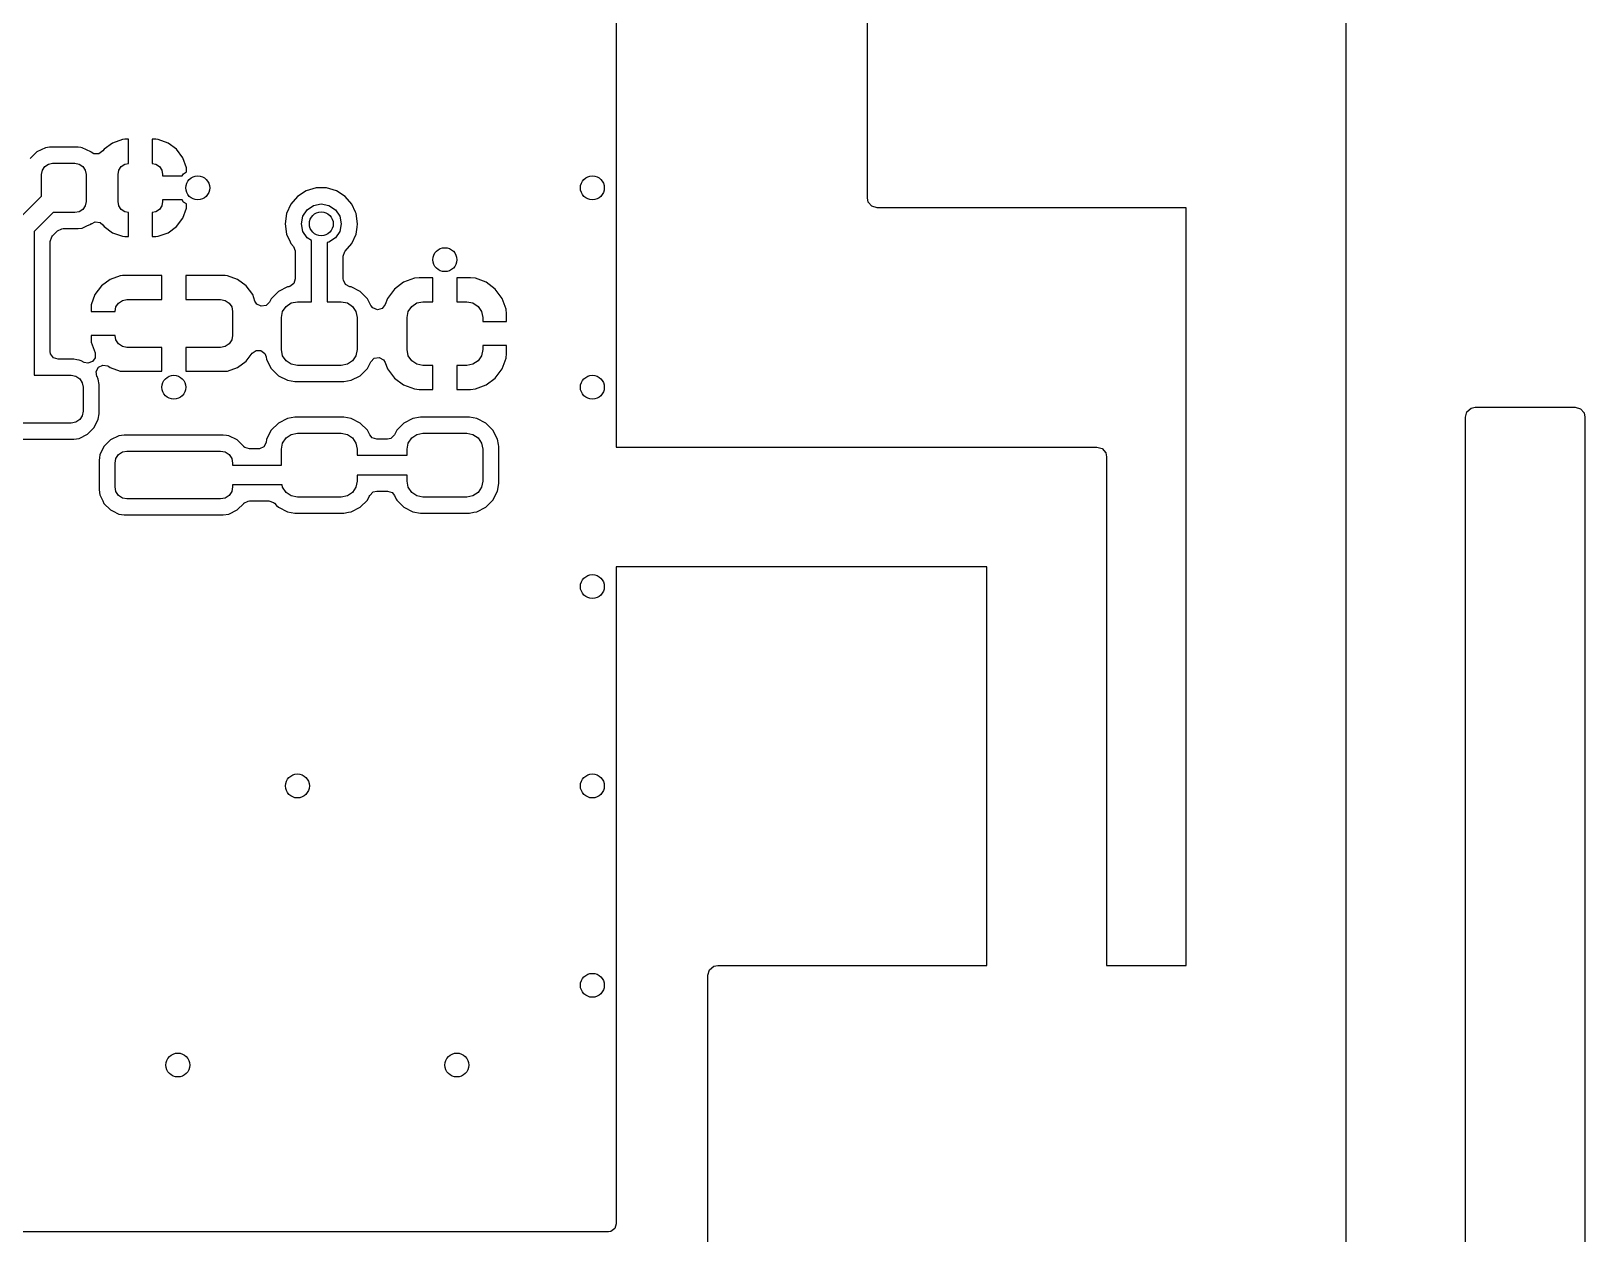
# Model space of a CAD drawing. Extents: x 100.3 to 197.2, y -144.7 to -85.3.
# Drawn here: x 177.66 to 197.15, y -115.62 to -100.53 of the extents above; entities that cross this region are included whole.
import ezdxf

# ---------------------------------------------------------------- set-up
doc = ezdxf.new("R2010")
doc.units = 0
doc.layers.add('BLACK', color=7, linetype='CONTINUOUS')

msp = doc.modelspace()

# ---------------------------------------------------------------- linework, layer by layer
at = {"layer": 'BLACK', "linetype": 'CONTINUOUS'}
for p, q in [((188.15, -102.626), (188.15, -86.874)), ((194.15, -86.874), (194.15, -116.626)), ((185, -88.0023), (185, -105.75)), ((178.807, -101.893), (178.682, -101.937)), ((178.837, -101.89), (178.807, -101.893)), ((178.807, -101.893), (178.807, -101.893)), ((178.88, -101.89), (178.837, -101.89)), ((178.88, -102.192), (178.88, -101.89)), ((178.88, -101.89), (178.88, -101.89)), ((179.223, -101.89), (179.18, -101.89)), ((179.18, -101.89), (179.18, -102.192)), ((179.253, -101.893), (179.223, -101.89)), ((179.378, -101.937), (179.253, -101.893)), ((177.732, -102.047), (177.647, -102.132)), ((177.841, -101.996), (177.732, -102.047)), ((177.89, -101.99), (177.841, -101.996)), ((177.841, -101.996), (177.841, -101.996)), ((178.25, -101.989), (177.89, -101.989)), ((177.89, -101.989), (177.89, -101.99)), ((178.283, -101.994), (178.25, -101.989)), ((178.25, -101.989), (178.25, -101.989)), ((178.299, -101.996), (178.283, -101.994)), ((178.408, -102.047), (178.299, -101.996)), ((178.299, -101.996), (178.299, -101.996)), ((178.41, -102.048), (178.408, -102.047)), ((178.408, -102.047), (178.408, -102.047)), ((178.408, -102.047), (178.408, -102.047)), ((178.415, -102.051), (178.41, -102.048)), ((178.415, -102.052), (178.415, -102.051)), ((178.448, -102.072), (178.415, -102.052)), ((178.415, -102.052), (178.415, -102.052)), ((178.51, -102.073), (178.448, -102.072)), ((178.559, -102.037), (178.51, -102.073)), ((178.575, -102.015), (178.559, -102.037)), ((178.682, -101.937), (178.575, -102.015)), ((178.575, -102.015), (178.575, -102.015)), ((179.485, -102.015), (179.378, -101.937)), ((179.563, -102.122), (179.485, -102.015)), ((179.485, -102.015), (179.485, -102.015)), ((179.607, -102.247), (179.563, -102.122)), ((177.79, -102.33), (177.801, -102.276)), ((177.801, -102.276), (177.831, -102.231)), ((177.831, -102.231), (177.876, -102.201)), ((177.876, -102.201), (177.93, -102.19)), ((177.93, -102.19), (178.21, -102.19)), ((178.21, -102.19), (178.264, -102.201)), ((178.264, -102.201), (178.309, -102.231)), ((178.309, -102.231), (178.339, -102.276)), ((178.339, -102.276), (178.35, -102.33)), ((178.75, -102.33), (178.761, -102.276)), ((178.761, -102.276), (178.791, -102.231)), ((178.791, -102.231), (178.836, -102.201)), ((178.836, -102.201), (178.88, -102.192)), ((179.18, -102.192), (179.224, -102.201)), ((179.224, -102.201), (179.269, -102.231)), ((179.269, -102.231), (179.299, -102.276)), ((179.299, -102.276), (179.31, -102.33)), ((179.555, -102.35), (179.573, -102.323)), ((179.573, -102.323), (179.61, -102.299)), ((179.61, -102.277), (179.607, -102.247)), ((179.607, -102.247), (179.607, -102.247)), ((179.61, -102.299), (179.61, -102.277)), ((177.79, -102.603), (177.79, -102.33)), ((178.35, -102.33), (178.35, -102.67)), ((178.75, -102.67), (178.75, -102.33)), ((179.31, -102.33), (179.31, -102.35)), ((179.31, -102.35), (179.555, -102.35)), ((181.235, -102.499), (181.111, -102.536)), ((181.365, -102.499), (181.235, -102.499)), ((181.235, -102.499), (181.235, -102.499)), ((181.489, -102.536), (181.365, -102.499)), ((181.365, -102.499), (181.365, -102.499)), ((177.487, -102.907), (177.79, -102.603)), ((178.35, -102.67), (178.339, -102.724)), ((178.761, -102.724), (178.75, -102.67)), ((179.31, -102.67), (179.299, -102.724)), ((179.555, -102.65), (179.31, -102.65)), ((179.31, -102.65), (179.31, -102.67)), ((179.573, -102.677), (179.555, -102.65)), ((179.61, -102.701), (179.573, -102.677)), ((179.61, -102.723), (179.61, -102.701)), ((180.917, -102.704), (180.863, -102.822)), ((181.002, -102.606), (180.917, -102.704)), ((181.111, -102.536), (181.002, -102.606)), ((181.111, -102.536), (181.111, -102.536)), ((181.204, -102.719), (181.3, -102.7)), ((181.3, -102.7), (181.396, -102.719)), ((181.598, -102.606), (181.489, -102.536)), ((181.489, -102.536), (181.489, -102.536)), ((181.489, -102.536), (181.489, -102.536)), ((181.489, -102.536), (181.489, -102.536)), ((181.683, -102.704), (181.598, -102.606)), ((181.598, -102.606), (181.598, -102.606)), ((181.598, -102.606), (181.598, -102.606)), ((181.729, -102.804), (181.683, -102.704)), ((188.161, -102.678), (188.15, -102.626)), ((188.207, -102.73), (188.161, -102.678)), ((177.937, -102.81), (177.7, -103.047)), ((178.21, -102.81), (177.937, -102.81)), ((178.264, -102.799), (178.21, -102.81)), ((178.309, -102.769), (178.264, -102.799)), ((178.339, -102.724), (178.309, -102.769)), ((178.791, -102.769), (178.761, -102.724)), ((178.836, -102.799), (178.791, -102.769)), ((178.88, -102.808), (178.836, -102.799)), ((178.88, -103.11), (178.88, -102.808)), ((179.224, -102.799), (179.18, -102.808)), ((179.18, -102.808), (179.18, -103.11)), ((179.269, -102.769), (179.224, -102.799)), ((179.299, -102.724), (179.269, -102.769)), ((179.485, -102.985), (179.563, -102.878)), ((179.563, -102.878), (179.607, -102.753)), ((179.607, -102.753), (179.61, -102.723)), ((180.863, -102.822), (180.845, -102.95)), ((181.05, -102.95), (181.069, -102.854)), ((181.069, -102.854), (181.123, -102.773)), ((181.123, -102.773), (181.204, -102.719)), ((181.396, -102.719), (181.477, -102.773)), ((181.477, -102.773), (181.531, -102.854)), ((181.531, -102.854), (181.55, -102.95)), ((181.737, -102.822), (181.729, -102.804)), ((181.755, -102.95), (181.737, -102.822)), ((188.274, -102.75), (188.207, -102.73)), ((192.15, -102.75), (188.274, -102.75)), ((192.15, -112.25), (192.15, -102.75)), ((177.7, -103.047), (177.7, -104.85)), ((177.919, -103.113), (177.929, -103.101)), ((177.929, -103.101), (177.991, -103.039)), ((177.991, -103.039), (178.045, -103.012)), ((178.045, -103.012), (178.061, -103.01)), ((178.061, -103.01), (178.25, -103.01)), ((178.25, -103.01), (178.299, -103.004)), ((178.25, -103.01), (178.25, -103.01)), ((178.299, -103.004), (178.36, -102.976)), ((178.299, -103.004), (178.299, -103.004)), ((178.36, -102.976), (178.408, -102.953)), ((178.408, -102.953), (178.41, -102.952)), ((178.41, -102.952), (178.412, -102.951)), ((178.412, -102.951), (178.415, -102.948)), ((178.415, -102.948), (178.416, -102.949)), ((178.416, -102.949), (178.464, -102.924)), ((178.464, -102.924), (178.525, -102.934)), ((178.525, -102.934), (178.559, -102.963)), ((178.559, -102.963), (178.575, -102.985)), ((178.575, -102.985), (178.575, -102.985)), ((178.575, -102.985), (178.682, -103.063)), ((178.682, -103.063), (178.807, -103.107)), ((179.253, -103.107), (179.378, -103.063)), ((179.378, -103.063), (179.485, -102.985)), ((179.485, -102.985), (179.485, -102.985)), ((180.845, -102.95), (180.845, -102.95)), ((180.845, -102.95), (180.863, -103.078)), ((180.863, -103.078), (180.909, -103.178)), ((181.069, -103.046), (181.05, -102.95)), ((181.123, -103.127), (181.069, -103.046)), ((181.531, -103.046), (181.477, -103.127)), ((181.55, -102.95), (181.531, -103.046)), ((181.683, -103.196), (181.737, -103.078)), ((181.737, -103.078), (181.749, -102.991)), ((181.749, -102.991), (181.755, -102.95)), ((181.755, -102.95), (181.755, -102.95)), ((177.9, -103.171), (177.919, -103.113)), ((177.9, -104.05), (177.9, -103.171)), ((178.807, -103.107), (178.837, -103.11)), ((178.837, -103.11), (178.88, -103.11)), ((178.88, -103.11), (178.88, -103.11)), ((179.18, -103.11), (179.223, -103.11)), ((179.18, -103.11), (179.18, -103.11)), ((179.223, -103.11), (179.253, -103.107)), ((179.253, -103.107), (179.253, -103.107)), ((180.909, -103.178), (180.917, -103.196)), ((180.917, -103.196), (180.95, -103.234)), ((180.95, -103.234), (180.974, -103.291)), ((180.974, -103.291), (180.974, -103.299)), ((180.974, -103.299), (180.974, -103.641)), ((181.175, -103.161), (181.123, -103.127)), ((181.175, -103.927), (181.175, -103.161)), ((181.396, -103.181), (181.375, -103.185)), ((181.375, -103.185), (181.375, -103.927)), ((181.477, -103.127), (181.396, -103.181)), ((181.576, -103.357), (181.594, -103.299)), ((181.594, -103.299), (181.6, -103.292)), ((181.6, -103.292), (181.683, -103.196)), ((181.576, -103.641), (181.576, -103.357)), ((178.65, -103.648), (178.541, -103.728)), ((178.778, -103.603), (178.65, -103.648)), ((178.808, -103.6), (178.778, -103.603)), ((178.778, -103.603), (178.778, -103.603)), ((179.3, -103.6), (178.808, -103.6)), ((179.3, -103.9), (179.3, -103.6)), ((179.3, -103.6), (179.3, -103.6)), ((180.092, -103.6), (179.6, -103.6)), ((179.6, -103.6), (179.6, -103.6)), ((179.6, -103.6), (179.6, -103.9)), ((180.122, -103.603), (180.092, -103.6)), ((180.25, -103.648), (180.122, -103.603)), ((180.359, -103.728), (180.25, -103.648)), ((180.974, -103.641), (180.956, -103.699)), ((181.577, -103.656), (181.576, -103.641)), ((181.604, -103.711), (181.577, -103.656)), ((182.333, -103.684), (182.218, -103.77)), ((182.468, -103.633), (182.333, -103.684)), ((182.333, -103.684), (182.333, -103.684)), ((182.527, -103.627), (182.468, -103.633)), ((182.468, -103.633), (182.468, -103.633)), ((182.7, -103.627), (182.527, -103.627)), ((182.7, -103.927), (182.7, -103.627)), ((182.7, -103.627), (182.7, -103.627)), ((183.173, -103.627), (183, -103.627)), ((183, -103.627), (183, -103.927)), ((183.232, -103.633), (183.173, -103.627)), ((183.367, -103.684), (183.232, -103.633)), ((183.232, -103.633), (183.232, -103.633)), ((183.482, -103.77), (183.367, -103.684)), ((183.367, -103.684), (183.367, -103.684)), ((178.46, -103.837), (178.415, -103.965)), ((178.541, -103.728), (178.46, -103.837)), ((178.541, -103.728), (178.541, -103.728)), ((180.44, -103.837), (180.359, -103.728)), ((180.359, -103.728), (180.359, -103.728)), ((180.468, -103.919), (180.44, -103.837)), ((180.762, -103.799), (180.672, -103.889)), ((180.875, -103.741), (180.762, -103.799)), ((180.891, -103.739), (180.875, -103.741)), ((180.875, -103.741), (180.875, -103.741)), ((180.906, -103.735), (180.891, -103.739)), ((180.956, -103.699), (180.906, -103.735)), ((181.659, -103.739), (181.604, -103.711)), ((181.675, -103.741), (181.659, -103.739)), ((181.788, -103.799), (181.675, -103.741)), ((181.675, -103.741), (181.675, -103.741)), ((181.878, -103.889), (181.788, -103.799)), ((182.218, -103.77), (182.132, -103.885)), ((182.218, -103.77), (182.218, -103.77)), ((183.568, -103.885), (183.482, -103.77)), ((183.482, -103.77), (183.482, -103.77)), ((177.9, -104.55), (177.9, -104.05)), ((178.415, -103.965), (178.412, -103.996)), ((178.412, -103.996), (178.412, -104.05)), ((178.412, -104.05), (178.413, -104.05)), ((178.413, -104.05), (178.713, -104.05)), ((178.713, -104.05), (178.724, -103.993)), ((178.724, -103.993), (178.756, -103.944)), ((178.756, -103.944), (178.805, -103.911)), ((178.805, -103.911), (178.862, -103.9)), ((178.862, -103.9), (179.3, -103.9)), ((179.6, -103.9), (180.037, -103.9)), ((180.037, -103.9), (180.095, -103.911)), ((180.095, -103.911), (180.144, -103.944)), ((180.144, -103.944), (180.176, -103.993)), ((180.176, -103.993), (180.188, -104.05)), ((180.188, -104.05), (180.188, -104.35)), ((180.492, -103.957), (180.468, -103.919)), ((180.546, -103.984), (180.492, -103.957)), ((180.607, -103.975), (180.546, -103.984)), ((180.65, -103.931), (180.607, -103.975)), ((180.672, -103.889), (180.65, -103.931)), ((180.8, -104.127), (180.815, -104.05)), ((180.815, -104.05), (180.859, -103.986)), ((180.859, -103.986), (180.923, -103.942)), ((180.923, -103.942), (181, -103.927)), ((181, -103.927), (181.175, -103.927)), ((181.375, -103.927), (181.55, -103.927)), ((181.55, -103.927), (181.627, -103.942)), ((181.627, -103.942), (181.691, -103.986)), ((181.691, -103.986), (181.735, -104.05)), ((181.735, -104.05), (181.75, -104.127)), ((181.921, -103.974), (181.878, -103.889)), ((181.948, -104.006), (181.921, -103.974)), ((182.005, -104.028), (181.948, -104.006)), ((182.064, -104.011), (182.005, -104.028)), ((182.102, -103.963), (182.064, -104.011)), ((182.132, -103.885), (182.102, -103.963)), ((182.375, -104.127), (182.39, -104.05)), ((182.39, -104.05), (182.434, -103.986)), ((182.434, -103.986), (182.498, -103.942)), ((182.498, -103.942), (182.575, -103.927)), ((182.575, -103.927), (182.7, -103.927)), ((183, -103.927), (183.125, -103.927)), ((183.125, -103.927), (183.202, -103.942)), ((183.202, -103.942), (183.266, -103.986)), ((183.266, -103.986), (183.31, -104.05)), ((183.31, -104.05), (183.325, -104.127)), ((183.619, -104.02), (183.568, -103.885)), ((183.568, -103.885), (183.568, -103.885)), ((183.625, -104.079), (183.619, -104.02)), ((183.619, -104.02), (183.619, -104.02)), ((183.625, -104.177), (183.625, -104.079)), ((180.8, -104.527), (180.8, -104.127)), ((181.75, -104.127), (181.75, -104.527)), ((182.375, -104.527), (182.375, -104.127)), ((183.325, -104.127), (183.325, -104.177)), ((183.325, -104.177), (183.625, -104.177)), ((183.625, -104.177), (183.625, -104.177)), ((178.713, -104.35), (178.413, -104.35)), ((178.413, -104.35), (178.413, -104.35)), ((178.413, -104.35), (178.413, -104.404)), ((178.413, -104.404), (178.415, -104.435)), ((178.415, -104.435), (178.415, -104.435)), ((178.415, -104.435), (178.462, -104.568)), ((178.724, -104.407), (178.713, -104.35)), ((178.756, -104.456), (178.724, -104.407)), ((178.805, -104.489), (178.756, -104.456)), ((180.144, -104.456), (180.095, -104.489)), ((180.176, -104.407), (180.144, -104.456)), ((180.188, -104.35), (180.176, -104.407)), ((177.905, -104.581), (177.9, -104.55)), ((177.941, -104.631), (177.905, -104.581)), ((177.999, -104.649), (177.941, -104.631)), ((178.196, -104.649), (177.999, -104.649)), ((178.235, -104.655), (178.196, -104.649)), ((178.196, -104.649), (178.196, -104.649)), ((178.264, -104.659), (178.235, -104.655)), ((178.286, -104.67), (178.264, -104.659)), ((178.463, -104.629), (178.428, -104.679)), ((178.462, -104.568), (178.463, -104.629)), ((178.862, -104.5), (178.805, -104.489)), ((179.3, -104.5), (178.862, -104.5)), ((179.3, -104.8), (179.3, -104.5)), ((180.037, -104.5), (179.6, -104.5)), ((179.6, -104.5), (179.6, -104.8)), ((180.095, -104.489), (180.037, -104.5)), ((180.359, -104.672), (180.431, -104.574)), ((180.431, -104.574), (180.481, -104.539)), ((180.481, -104.539), (180.542, -104.539)), ((180.542, -104.539), (180.592, -104.575)), ((180.592, -104.575), (180.609, -104.617)), ((180.609, -104.617), (180.614, -104.652)), ((180.614, -104.652), (180.614, -104.652)), ((180.614, -104.652), (180.672, -104.765)), ((180.815, -104.604), (180.8, -104.527)), ((180.859, -104.668), (180.815, -104.604)), ((181.735, -104.604), (181.691, -104.668)), ((181.75, -104.527), (181.735, -104.604)), ((181.921, -104.68), (181.965, -104.637)), ((181.965, -104.637), (182.025, -104.627)), ((182.025, -104.627), (182.08, -104.655)), ((182.08, -104.655), (182.102, -104.691)), ((182.39, -104.604), (182.375, -104.527)), ((182.434, -104.668), (182.39, -104.604)), ((183.31, -104.604), (183.266, -104.668)), ((183.325, -104.527), (183.31, -104.604)), ((183.625, -104.477), (183.325, -104.477)), ((183.325, -104.477), (183.325, -104.527)), ((183.568, -104.769), (183.619, -104.634)), ((183.619, -104.634), (183.625, -104.575)), ((183.619, -104.634), (183.619, -104.634)), ((183.625, -104.575), (183.625, -104.477)), ((183.625, -104.477), (183.625, -104.477)), ((177.7, -104.85), (178.162, -104.85)), ((178.162, -104.85), (178.22, -104.861)), ((178.325, -104.689), (178.286, -104.67)), ((178.371, -104.699), (178.325, -104.689)), ((178.428, -104.679), (178.371, -104.699)), ((178.477, -104.803), (178.506, -104.749)), ((178.486, -104.864), (178.477, -104.803)), ((178.506, -104.749), (178.561, -104.722)), ((178.561, -104.722), (178.621, -104.733)), ((178.621, -104.733), (178.634, -104.74)), ((178.634, -104.74), (178.65, -104.752)), ((178.65, -104.752), (178.778, -104.797)), ((178.778, -104.797), (178.808, -104.8)), ((178.808, -104.8), (179.3, -104.8)), ((179.3, -104.8), (179.3, -104.8)), ((179.3, -104.8), (179.3, -104.8)), ((179.6, -104.8), (179.6, -104.8)), ((179.6, -104.8), (180.092, -104.8)), ((180.092, -104.8), (180.122, -104.797)), ((180.122, -104.797), (180.25, -104.752)), ((180.122, -104.797), (180.122, -104.797)), ((180.25, -104.752), (180.359, -104.672)), ((180.359, -104.672), (180.359, -104.672)), ((180.672, -104.765), (180.762, -104.855)), ((180.762, -104.855), (180.875, -104.913)), ((180.923, -104.712), (180.859, -104.668)), ((181, -104.727), (180.923, -104.712)), ((181.55, -104.727), (181, -104.727)), ((181.627, -104.712), (181.55, -104.727)), ((181.691, -104.668), (181.627, -104.712)), ((181.675, -104.913), (181.788, -104.855)), ((181.788, -104.855), (181.878, -104.765)), ((181.878, -104.765), (181.921, -104.68)), ((182.102, -104.691), (182.132, -104.769)), ((182.132, -104.769), (182.218, -104.884)), ((182.498, -104.712), (182.434, -104.668)), ((182.575, -104.727), (182.498, -104.712)), ((182.7, -104.727), (182.575, -104.727)), ((182.7, -105.027), (182.7, -104.727)), ((183.125, -104.727), (183, -104.727)), ((183, -104.727), (183, -105.027)), ((183.202, -104.712), (183.125, -104.727)), ((183.266, -104.668), (183.202, -104.712)), ((183.482, -104.884), (183.568, -104.769)), ((183.568, -104.769), (183.568, -104.769)), ((178.22, -104.861), (178.269, -104.894)), ((178.269, -104.894), (178.301, -104.943)), ((178.301, -104.943), (178.312, -105)), ((178.312, -105), (178.312, -105.3)), ((178.487, -104.865), (178.486, -104.864)), ((178.503, -104.899), (178.487, -104.865)), ((178.513, -104.967), (178.503, -104.899)), ((178.513, -105.333), (178.513, -104.967)), ((180.875, -104.913), (180.968, -104.927)), ((180.968, -104.927), (181.582, -104.927)), ((181.582, -104.927), (181.628, -104.92)), ((181.582, -104.927), (181.582, -104.927)), ((181.582, -104.927), (181.582, -104.927)), ((181.628, -104.92), (181.675, -104.913)), ((181.675, -104.913), (181.675, -104.913)), ((181.675, -104.913), (181.675, -104.913)), ((182.218, -104.884), (182.218, -104.884)), ((182.218, -104.884), (182.333, -104.97)), ((182.333, -104.97), (182.333, -104.97)), ((182.333, -104.97), (182.468, -105.021)), ((182.468, -105.021), (182.468, -105.021)), ((182.468, -105.021), (182.527, -105.027)), ((182.527, -105.027), (182.7, -105.027)), ((182.7, -105.027), (182.7, -105.027)), ((182.7, -105.027), (182.7, -105.027)), ((183, -105.027), (183.173, -105.027)), ((183, -105.027), (183, -105.027)), ((183.173, -105.027), (183.232, -105.021)), ((183.232, -105.021), (183.367, -104.97)), ((183.232, -105.021), (183.232, -105.021)), ((183.367, -104.97), (183.482, -104.884)), ((183.367, -104.97), (183.367, -104.97)), ((183.482, -104.884), (183.482, -104.884)), ((178.22, -105.439), (178.162, -105.45)), ((178.269, -105.406), (178.22, -105.439)), ((178.301, -105.357), (178.269, -105.406)), ((178.312, -105.3), (178.301, -105.357)), ((178.452, -105.506), (178.503, -105.401)), ((178.503, -105.401), (178.513, -105.333)), ((180.875, -105.391), (180.762, -105.449)), ((180.968, -105.377), (180.875, -105.391)), ((180.875, -105.391), (180.875, -105.391)), ((181.582, -105.376), (180.968, -105.376)), ((180.968, -105.376), (180.968, -105.377)), ((181.675, -105.391), (181.582, -105.376)), ((181.788, -105.449), (181.675, -105.391)), ((181.675, -105.391), (181.675, -105.391)), ((182.45, -105.391), (182.337, -105.449)), ((182.543, -105.377), (182.45, -105.391)), ((182.45, -105.391), (182.45, -105.391)), ((183.157, -105.376), (182.543, -105.376)), ((182.543, -105.376), (182.543, -105.377)), ((183.25, -105.391), (183.157, -105.376)), ((183.363, -105.449), (183.25, -105.391)), ((183.25, -105.391), (183.25, -105.391)), ((195.65, -105.374), (195.67, -105.307)), ((195.65, -142.75), (195.65, -105.374)), ((195.67, -105.307), (195.722, -105.261)), ((195.722, -105.261), (195.774, -105.25)), ((195.774, -105.25), (197.026, -105.25)), ((197.026, -105.25), (197.093, -105.27)), ((197.093, -105.27), (197.139, -105.322)), ((197.139, -105.322), (197.15, -105.374)), ((197.15, -105.374), (197.15, -144.126)), ((178.162, -105.45), (176.987, -105.45)), ((178.264, -105.641), (178.369, -105.589)), ((178.369, -105.589), (178.452, -105.506)), ((178.761, -105.609), (178.656, -105.661)), ((178.795, -105.604), (178.761, -105.609)), ((178.829, -105.599), (178.795, -105.604)), ((180.071, -105.599), (178.829, -105.599)), ((180.112, -105.605), (180.071, -105.599)), ((180.139, -105.609), (180.112, -105.605)), ((180.244, -105.661), (180.139, -105.609)), ((180.672, -105.539), (180.614, -105.652)), ((180.762, -105.449), (180.672, -105.539)), ((180.815, -105.7), (180.859, -105.636)), ((180.859, -105.636), (180.923, -105.592)), ((180.923, -105.592), (181, -105.577)), ((181, -105.577), (181.55, -105.577)), ((181.55, -105.577), (181.627, -105.592)), ((181.627, -105.592), (181.691, -105.636)), ((181.691, -105.636), (181.735, -105.7)), ((181.878, -105.539), (181.788, -105.449)), ((181.908, -105.597), (181.878, -105.539)), ((181.878, -105.539), (181.878, -105.539)), ((181.938, -105.633), (181.908, -105.597)), ((181.996, -105.651), (181.938, -105.633)), ((182.217, -105.597), (182.174, -105.641)), ((182.247, -105.539), (182.217, -105.597)), ((182.337, -105.449), (182.247, -105.539)), ((182.39, -105.7), (182.434, -105.636)), ((182.434, -105.636), (182.498, -105.592)), ((182.498, -105.592), (182.575, -105.577)), ((182.575, -105.577), (183.125, -105.577)), ((183.125, -105.577), (183.202, -105.592)), ((183.202, -105.592), (183.266, -105.636)), ((183.266, -105.636), (183.31, -105.7)), ((183.453, -105.539), (183.363, -105.449)), ((183.511, -105.652), (183.453, -105.539)), ((176.954, -105.65), (178.196, -105.65)), ((178.196, -105.65), (178.264, -105.641)), ((178.196, -105.65), (178.196, -105.65)), ((178.573, -105.744), (178.522, -105.849)), ((178.656, -105.661), (178.573, -105.744)), ((178.756, -105.844), (178.805, -105.811)), ((178.805, -105.811), (178.862, -105.8)), ((178.862, -105.8), (180.037, -105.8)), ((180.037, -105.8), (180.095, -105.811)), ((180.095, -105.811), (180.144, -105.844)), ((180.327, -105.744), (180.244, -105.661)), ((180.244, -105.661), (180.244, -105.661)), ((180.329, -105.746), (180.327, -105.744)), ((180.327, -105.744), (180.327, -105.744)), ((180.34, -105.756), (180.329, -105.746)), ((180.399, -105.774), (180.34, -105.756)), ((180.51, -105.774), (180.399, -105.774)), ((180.526, -105.773), (180.51, -105.774)), ((180.58, -105.746), (180.526, -105.773)), ((180.608, -105.691), (180.58, -105.746)), ((180.614, -105.652), (180.608, -105.691)), ((180.8, -105.777), (180.815, -105.7)), ((180.8, -105.975), (180.8, -105.777)), ((181.735, -105.7), (181.75, -105.777)), ((181.75, -105.777), (181.75, -105.852)), ((182.129, -105.651), (181.996, -105.651)), ((182.174, -105.641), (182.129, -105.651)), ((182.375, -105.777), (182.39, -105.7)), ((182.375, -105.852), (182.375, -105.777)), ((183.31, -105.7), (183.325, -105.777)), ((183.325, -105.777), (183.325, -106.177)), ((183.521, -105.718), (183.511, -105.652)), ((183.511, -105.652), (183.511, -105.652)), ((183.511, -105.652), (183.511, -105.652)), ((183.525, -105.745), (183.521, -105.718)), ((183.525, -106.209), (183.525, -105.745)), ((185, -105.75), (191.026, -105.75)), ((191.026, -105.75), (191.093, -105.77)), ((191.093, -105.77), (191.139, -105.822)), ((191.139, -105.822), (191.15, -105.874)), ((178.517, -105.881), (178.512, -105.917)), ((178.512, -105.917), (178.512, -106.283)), ((178.522, -105.849), (178.517, -105.881)), ((178.713, -105.95), (178.724, -105.893)), ((178.713, -106.25), (178.713, -105.95)), ((178.724, -105.893), (178.756, -105.844)), ((180.144, -105.844), (180.176, -105.893)), ((180.176, -105.893), (180.188, -105.95)), ((180.188, -105.95), (180.188, -105.975)), ((180.188, -105.975), (180.8, -105.975)), ((181.75, -105.852), (182.375, -105.852)), ((191.15, -105.874), (191.15, -112.25)), ((181.75, -106.177), (181.735, -106.254)), ((182.375, -106.102), (181.75, -106.102)), ((181.75, -106.102), (181.75, -106.177)), ((182.375, -106.177), (182.375, -106.102)), ((182.39, -106.254), (182.375, -106.177)), ((183.325, -106.177), (183.31, -106.254)), ((183.511, -106.302), (183.525, -106.209)), ((178.512, -106.283), (178.518, -106.321)), ((178.518, -106.321), (178.522, -106.351)), ((178.522, -106.351), (178.558, -106.425)), ((178.724, -106.307), (178.713, -106.25)), ((178.756, -106.356), (178.724, -106.307)), ((178.805, -106.389), (178.756, -106.356)), ((178.862, -106.4), (178.805, -106.389)), ((180.037, -106.4), (178.862, -106.4)), ((180.095, -106.389), (180.037, -106.4)), ((180.144, -106.356), (180.095, -106.389)), ((180.176, -106.307), (180.144, -106.356)), ((180.188, -106.25), (180.176, -106.307)), ((180.81, -106.225), (180.188, -106.225)), ((180.188, -106.225), (180.188, -106.25)), ((180.815, -106.254), (180.81, -106.225)), ((180.859, -106.318), (180.815, -106.254)), ((180.923, -106.362), (180.859, -106.318)), ((181, -106.377), (180.923, -106.362)), ((181.55, -106.377), (181, -106.377)), ((181.627, -106.362), (181.55, -106.377)), ((181.691, -106.318), (181.627, -106.362)), ((181.735, -106.254), (181.691, -106.318)), ((181.788, -106.505), (181.878, -106.415)), ((181.878, -106.415), (181.902, -106.368)), ((181.902, -106.368), (181.908, -106.357)), ((181.908, -106.357), (181.951, -106.313)), ((181.951, -106.313), (181.996, -106.302)), ((181.996, -106.302), (182.129, -106.302)), ((182.129, -106.302), (182.187, -106.321)), ((182.187, -106.321), (182.217, -106.357)), ((182.217, -106.357), (182.241, -106.404)), ((182.241, -106.404), (182.247, -106.415)), ((182.247, -106.415), (182.337, -106.505)), ((182.434, -106.318), (182.39, -106.254)), ((182.498, -106.362), (182.434, -106.318)), ((182.575, -106.377), (182.498, -106.362)), ((183.125, -106.377), (182.575, -106.377)), ((183.202, -106.362), (183.125, -106.377)), ((183.266, -106.318), (183.202, -106.362)), ((183.31, -106.254), (183.266, -106.318)), ((183.363, -106.505), (183.453, -106.415)), ((183.453, -106.415), (183.511, -106.302)), ((178.558, -106.425), (178.573, -106.456)), ((178.573, -106.456), (178.656, -106.539)), ((178.656, -106.539), (178.681, -106.551)), ((178.681, -106.551), (178.761, -106.591)), ((178.761, -106.591), (178.761, -106.591)), ((178.761, -106.591), (178.761, -106.591)), ((178.761, -106.591), (178.829, -106.6)), ((178.829, -106.6), (178.829, -106.6)), ((178.829, -106.6), (180.071, -106.6)), ((180.071, -106.6), (180.139, -106.591)), ((180.071, -106.6), (180.071, -106.6)), ((180.139, -106.591), (180.244, -106.539)), ((180.244, -106.539), (180.327, -106.456)), ((180.327, -106.456), (180.329, -106.454)), ((180.327, -106.456), (180.327, -106.456)), ((180.329, -106.454), (180.383, -106.427)), ((180.383, -106.427), (180.399, -106.425)), ((180.399, -106.425), (180.641, -106.425)), ((180.641, -106.425), (180.699, -106.444)), ((180.699, -106.444), (180.711, -106.454)), ((180.711, -106.454), (180.739, -106.482)), ((180.739, -106.482), (180.762, -106.505)), ((180.762, -106.505), (180.875, -106.563)), ((180.875, -106.563), (180.968, -106.578)), ((180.968, -106.578), (181.582, -106.577)), ((181.582, -106.577), (181.639, -106.568)), ((181.582, -106.577), (181.582, -106.577)), ((181.582, -106.577), (181.582, -106.577)), ((181.639, -106.568), (181.675, -106.563)), ((181.675, -106.563), (181.788, -106.505)), ((181.675, -106.563), (181.675, -106.563)), ((181.675, -106.563), (181.675, -106.563)), ((182.337, -106.505), (182.45, -106.563)), ((182.45, -106.563), (182.543, -106.578)), ((182.543, -106.578), (183.157, -106.577)), ((183.157, -106.577), (183.214, -106.568)), ((183.157, -106.577), (183.157, -106.577)), ((183.157, -106.577), (183.157, -106.577)), ((183.214, -106.568), (183.25, -106.563)), ((183.25, -106.563), (183.363, -106.505)), ((183.25, -106.563), (183.25, -106.563)), ((183.25, -106.563), (183.25, -106.563)), ((189.65, -107.25), (185, -107.25)), ((185, -107.25), (185, -109.575)), ((189.65, -112.25), (189.65, -107.25)), ((185, -109.575), (185, -115.493)), ((186.17, -112.307), (186.222, -112.261)), ((186.222, -112.261), (186.274, -112.25)), ((186.274, -112.25), (189.65, -112.25)), ((191.15, -112.25), (192.15, -112.25)), ((186.15, -112.374), (186.17, -112.307)), ((186.15, -115.75), (186.15, -112.374)), ((184.981, -115.552), (184.932, -115.587)), ((185, -115.493), (184.981, -115.552)), ((178.528, -115.592), (176.531, -115.592)), ((178.529, -115.592), (178.528, -115.592)), ((178.534, -115.592), (178.529, -115.592)), ((184.901, -115.592), (178.534, -115.592)), ((184.932, -115.587), (184.901, -115.592))]:
    msp.add_line(p, q, dxfattribs=at)
at = {"layer": 'BLACK'}
for centre in [(179.75, -102.5), (184.7, -102.5), (181.3, -102.95), (182.85, -103.4), (179.45, -105), (184.7, -105), (184.7, -107.5), (181, -110), (184.7, -110), (184.7, -112.5), (179.5, -113.5), (183, -113.5)]:
    msp.add_circle(centre, 0.15, dxfattribs=at)

doc.saveas('drawing.dxf')
